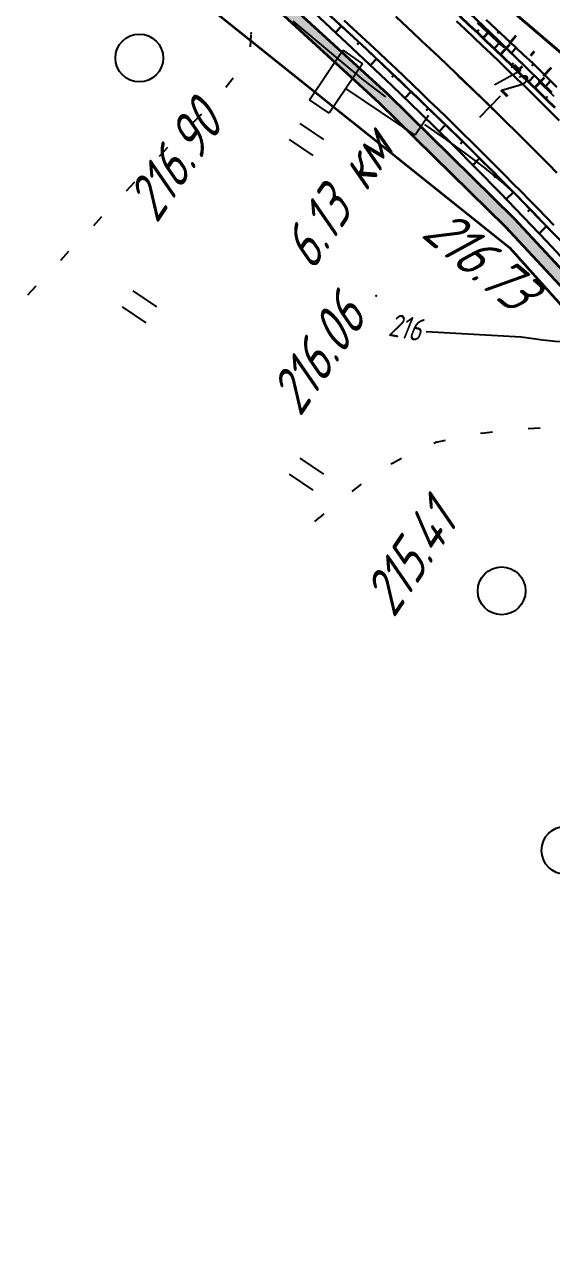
# Model space of a CAD drawing. Header units: millimetres. Extents: x -698 to 8131, y -704 to 4503.
# Drawn here: x 5253.7 to 5297.9, y 3509.4 to 3611.8 of the extents above; entities that cross this region are included whole.
import ezdxf

# ---------------------------------------------------------------- set-up
doc = ezdxf.new("R2010")
doc.units = ezdxf.units.MM
doc.linetypes.add('CONTI', pattern=[0])
doc.linetypes.add('STROT', pattern=[1.7, 0.5, -1.2])
for name, color, linetype, lineweight in [('10', 1, 'Continuous', 35), ('КОПИЯ_ОСЬ_13_ОТКОСЫ', 7, 'Continuous', 30), ('КОПИЯ_ОСЬ_ГРАНИЦЫ_ПОЛОС', 7, 'Continuous', 30), ('ОСЬ_ВЕРХ_ПОКРЫТИЯ_ГРАНИЦЫ_ПОЛОС', 7, 'Continuous', 30), ('ОСЬ_ВЕРХ_ПОКРЫТИЯ_ОСЬ', 1, 'Continuous', 30), ('Ось_примыкания', 1, 'Continuous', 35), ('Тротуар', 40, 'Continuous', 35)]:
    doc.layers.add(name, color=color, linetype=linetype, lineweight=lineweight)
for name, color, linetype in [('GOR_BDEFAULT', 212, 'CONTI'), ('NAD_MDEFAULT', 7, 'CONTI'), ('PI_OTDEFAULT', 172, 'CONTI'), ('PI_TTDEFAULT', 5, 'CONTI'), ('SIT_LDEFAULT', 7, 'CONTI'), ('USLZNDEFAULT', 7, 'CONTI'), ('ZAPSKDEFAULT', 7, 'CONTI'), ('ОСЬ_ВЕРХ_ПОКРЫТИЯ_ОТКОСЫ', 7, 'Continuous'), ('ОСЬ_ВЕРХ_ПОКРЫТИЯ_ПИКЕТЫ', 1, 'Continuous'), ('разметка', 7, 'Continuous')]:
    doc.layers.add(name, color=color, linetype=linetype)
doc.styles.add('eskd', font='isocpeui.ttf', dxfattribs={"width": 1.2})
doc.styles.add('SHRFT', font='isocpeui.ttf', dxfattribs={"width": 3.5})
doc.styles.get("Standard").update_dxf_attribs({"font": 'isocpeui.ttf'})

# ---------------------------------------------------------------- blocks, each defined once
blk = doc.blocks.new('BL_2004')
at = {"color": 0}
blk.add_circle((0, 0), 2, dxfattribs=at)
blk = doc.blocks.new('BL_2011')
at = {"color": 0}
for p, q in [((0, 0), (0, 2.4)), ((1.6, 0), (1.6, 2.4))]:
    blk.add_line(p, q, dxfattribs=at)
blk = doc.blocks.new('BL_13')
at = {"color": 0}
for p, q in [((-2.5, 7), (-2.5, 9)), ((-2.5, 9), (2.5, 9)), ((2.5, 9), (2.5, 7)), ((0, 7), (-2.5, 7)), ((0, 0), (0, 7)), ((2.5, 7), (0, 7)), ((2, 0), (0, 0))]:
    blk.add_line(p, q, dxfattribs=at)
blk = doc.blocks.new('*U49')
at = {"layer": 'КОПИЯ_ОСЬ_13_ОТКОСЫ'}
for points in [[(922.77, 1003.27), (925.24, 1000.98), (925.94, 1000.32), (926.64, 999.66), (928.7, 997.62)], [(921.34, 1003.86), (923.78, 1001.54), (926.2, 999.2), (928.26, 997.18)], [(923.83, 1002.29), (923.71, 1002.16)], [(925.29, 1000.92), (924.88, 1000.48)], [(926.75, 999.55), (926.61, 999.41)], [(928.17, 998.15), (927.73, 997.7)]]:
    blk.add_lwpolyline(points, dxfattribs=at)

msp = doc.modelspace()

# ---------------------------------------------------------------- hatches: boundary and pattern name
at = {"layer": 'Тротуар', "lineweight": 30, "ltscale": 7}
msp.add_hatch(color=256, dxfattribs=at).paths.add_polyline_path([(5466.6, 3369.44), (5464.2, 3371.97), (5457, 3375.47), (5449.97, 3379.12), (5446.48, 3381.11), (5443.16, 3383.22), (5436.71, 3388.14), (5431.07, 3393.81), (5426.05, 3400.02), (5421.51, 3406.48), (5419.22, 3409.91), (5412.94, 3420.13), (5406.73, 3430.4), (5401.56, 3438.96), (5392.41, 3454.46), (5384.13, 3468.14), (5376.81, 3480.08), (5372.69, 3483.7), (5367.05, 3489.86), (5364.43, 3494.12), (5362.55, 3498.79), (5362.16, 3499.75), (5361.3, 3501.96), (5360.24, 3505.54), (5359.9, 3506.51), (5359.56, 3507.49), (5353.52, 3517.41), (5346.1, 3529.28), (5337.36, 3542.68), (5330.6, 3552.6), (5323.51, 3562.28), (5314.69, 3573.38), (5305.76, 3583.75), (5294.79, 3595.52), (5284.15, 3605.97), (5274.52, 3614.8), (5262.52, 3625.47), (5250.26, 3635.75), (5228.64, 3653.55), (5213.48, 3666.21), (5198.55, 3679.53), (5195.16, 3682.07), (5188.61, 3686.68), (5181.73, 3690.74), (5174.55, 3693.98), (5166.76, 3696.05), (5158.67, 3697.1), (5150.77, 3696.7), (5142.93, 3694.89), (5135.76, 3691.8), (5128.89, 3687.53), (5119.68, 3680.12), (5110.52, 3672.03), (5107.65, 3669.25), (5096.33, 3657.93), (5094.63, 3656.23), (5093.91, 3655.54), (5087.83, 3649.47), (5076.61, 3638.07), (5063.96, 3625.25), (5056.91, 3618.16), (5049.81, 3611.12), (5042.67, 3604.12), (5034.1, 3595.72), (5025.46, 3587.25), (5012.29, 3575.13), (5004.83, 3568.46), (5000.38, 3564.54), (4992.57, 3558.19), (4986.36, 3553.14), (4976.97, 3545.67), (4967.37, 3538.47), (4960.95, 3533.7), (4956.14, 3530.26), (4951.27, 3526.83), (4944.56, 3522.24), (4941.88, 3520.46), (4934.85, 3515.75), (4934.02, 3515.2), (4921.2, 3506.6), (4903.6, 3496.55), (4897.66, 3493.45), (4891.6, 3490.6), (4873.24, 3481.85), (4861.14, 3475.78), (4851.02, 3470.05), (4850.32, 3469.62), (4844.04, 3464.75), (4838.09, 3459.35), (4832.47, 3453.61), (4827.24, 3447.37), (4822.54, 3440.51), (4818.9, 3433.93), (4815.52, 3426.46), (4812.44, 3418.67), (4810.03, 3411.16), (4807.18, 3399.96), (4804.77, 3388.2), (4802.68, 3365.27), (4803.82, 3364.88), (4805.75, 3388.01), (4808.15, 3399.73), (4811.12, 3411.3), (4813.57, 3418.85), (4816.51, 3426.23), (4819.78, 3433.45), (4823.59, 3440.31), (4828.12, 3446.88), (4833.21, 3452.94), (4838.77, 3458.62), (4844.64, 3463.95), (4850.89, 3468.79), (4851.61, 3469.24), (4861.61, 3474.9), (4873.59, 3481.02), (4892.03, 3489.67), (4898.14, 3492.52), (4904.07, 3495.66), (4921.66, 3505.71), (4942.43, 3519.63), (4945.11, 3521.41), (4951.74, 3525.93), (4956.65, 3529.4), (4961.5, 3532.94), (4967.97, 3537.66), (4977.55, 3544.92), (4986.99, 3552.36), (4993.2, 3557.41), (5001.02, 3563.78), (5005.49, 3567.72), (5012.96, 3574.39), (5026.15, 3586.52), (5034.8, 3595), (5043.37, 3603.4), (5050.51, 3610.41), (5057.62, 3617.45), (5064.67, 3624.55), (5077.32, 3637.36), (5088.54, 3648.76), (5097.04, 3657.23), (5108.35, 3668.53), (5111.2, 3671.3), (5120.32, 3679.36), (5129.47, 3686.72), (5136.23, 3690.91), (5143.25, 3693.93), (5150.91, 3695.71), (5158.63, 3696.09), (5166.57, 3695.06), (5174.22, 3693.04), (5181.27, 3689.85), (5188.08, 3685.83), (5194.57, 3681.26), (5197.92, 3678.75), (5212.83, 3665.46), (5228, 3652.78), (5249.62, 3634.98), (5261.86, 3624.72), (5273.85, 3614.05), (5283.42, 3605.25), (5294.04, 3594.85), (5304.93, 3583.18), (5313.92, 3572.75), (5322.72, 3561.68), (5329.78, 3552.02), (5336.52, 3542.13), (5345.25, 3528.74), (5352.67, 3516.88), (5358.55, 3507.34), (5360.41, 3501.54), (5363.53, 3493.67), (5366.24, 3489.26), (5371.99, 3482.98), (5375.96, 3479.54), (5383.27, 3467.63), (5391.55, 3453.95), (5400.71, 3438.45), (5405.88, 3429.88), (5412.11, 3419.62), (5418.38, 3409.37), (5420.61, 3406.01), (5425.24, 3399.43), (5430.32, 3393.15), (5436.05, 3387.39), (5442.49, 3382.47), (5445.97, 3380.25), (5449.49, 3378.24), (5456.56, 3374.58), (5463.6, 3371.15), (5466.01, 3368.6), (5468.31, 3367.58), (5468.71, 3368.5)])

# ---------------------------------------------------------------- linework, layer by layer
at = {"layer": '10'}
for p, q in [((5237.45, 3638.63), (5294.37, 3593.13)), ((5237.45, 3638.63), (5294.37, 3593.13)), ((5320.5, 3590.82), (5286.75, 3619.6)), ((5294.37, 3593.13), (5314.08, 3571.09)), ((5294.37, 3593.13), (5314.08, 3571.09))]:
    msp.add_line(p, q, dxfattribs=at)
msp.add_lwpolyline([(5710.16, 3297.72), (5663.99, 3297.17), (5633.32, 3307.22), (5531.18, 3365.1), (5455.72, 3393.39), (5444.07, 3403.46), (5401.54, 3460.38), (5376.03, 3506.57), (5328.47, 3581.95), (5320.5, 3590.82), (5286.75, 3619.6), (5288.32, 3621.2), (5196.43, 3695.61)], dxfattribs=at)
at = {"layer": 'GOR_BDEFAULT', "color": 212, "elevation": 216, "flags": 128}
msp.add_lwpolyline([(5287.39, 3586.09), (5295.35, 3585.64), (5295.96, 3585.56), (5296.56, 3585.48), (5297.13, 3585.41), (5297.68, 3585.35), (5298.2, 3585.3), (5298.7, 3585.25), (5299.18, 3585.2), (5299.62, 3585.17), (5300.04, 3585.13), (5300.44, 3585.1), (5300.8, 3585.08), (5301.13, 3585.05), (5301.43, 3585.04), (5301.7, 3585.02)], dxfattribs=at)
at = {"layer": 'PI_TTDEFAULT', "color": 5}
for p in [(5272.74, 3611.05, 217.03), (5283.19, 3589.08, 216.06), (5288.22, 3576.84, 215.41)]:
    msp.add_point(p, dxfattribs=at)
at = {"layer": 'SIT_LDEFAULT', "color": 7}
for p, q in [((5276.23, 3612.07), (5277.56, 3610.95)), ((5272.66, 3609.92), (5272.73, 3610.92)), ((5277.56, 3610.95), (5280.16, 3608.76)), ((5293.31, 3610.38), (5291.68, 3611.89)), ((5293.91, 3609.82), (5293.31, 3610.38)), ((5280.16, 3608.77), (5282.14, 3607.14)), ((5270.6, 3606.53), (5271.21, 3607.32)), ((5282.14, 3607.14), (5283.79, 3605.87)), ((5298.12, 3605.77), (5296.8, 3607.05)), ((5283.79, 3605.87), (5283.98, 3605.74)), ((5267.89, 3603.6), (5268.6, 3604.3)), ((5287.24, 3603.42), (5288.91, 3602.26)), ((5288.91, 3602.26), (5290.6, 3601.05)), ((5265.05, 3600.78), (5265.74, 3601.51)), ((5290.6, 3601.04), (5292.26, 3599.79)), ((5292.26, 3599.8), (5293.86, 3598.47)), ((5262.29, 3597.88), (5262.98, 3598.61)), ((5293.86, 3598.47), (5295.15, 3597.32)), ((5259.54, 3594.98), (5260.23, 3595.71)), ((5256.78, 3592.08), (5257.47, 3592.81)), ((5254.03, 3589.18), (5254.72, 3589.91)), ((5291.95, 3577.58), (5292.26, 3577.63)), ((5292.26, 3577.62), (5292.94, 3577.7)), ((5295.93, 3577.99), (5296.93, 3578.05)), ((5288.04, 3576.76), (5288.22, 3576.83)), ((5288.22, 3576.84), (5289, 3577.02)), ((5284.46, 3575.01), (5284.56, 3575.08)), ((5284.56, 3575.08), (5285.32, 3575.51)), ((5281.18, 3572.72), (5281.98, 3573.32)), ((5278.07, 3570.2), (5278.43, 3570.51)), ((5278.44, 3570.5), (5278.84, 3570.84))]:
    msp.add_line(p, q, dxfattribs=at)
at = {"layer": 'КОПИЯ_ОСЬ_13_ОТКОСЫ'}
for points in [[(5277.79, 3613.97), (5281.96, 3610.11), (5286.08, 3606.22), (5288.46, 3603.93), (5290.83, 3601.62), (5292.84, 3599.62), (5294.83, 3597.61), (5296.81, 3595.59), (5298.77, 3593.56)], [(5278, 3612.79), (5282.14, 3608.92), (5284.54, 3606.65), (5286.92, 3604.36), (5289.61, 3601.72), (5291.6, 3599.72), (5293.58, 3597.7), (5295.54, 3595.67), (5297.49, 3593.63), (5299.42, 3591.57)], [(5289.77, 3612.89), (5292.22, 3610.59), (5294.65, 3608.27), (5298.09, 3604.91)], [(5290.99, 3612.78), (5293.42, 3610.46), (5295.84, 3608.11), (5297.9, 3606.09)], [(5280.3, 3611.65), (5279.8, 3611.11)], [(5291.63, 3611.15), (5291.8, 3611.33)], [(5281.77, 3610.29), (5281.6, 3610.11)], [(5293.08, 3609.77), (5293.59, 3610.3)], [(5283.23, 3608.92), (5282.72, 3608.38)], [(5294.52, 3608.38), (5294.69, 3608.56)], [(5284.68, 3607.55), (5284.51, 3607.37)], [(5295.96, 3606.99), (5296.46, 3607.51)], [(5286.13, 3606.17), (5285.61, 3605.62)], [(5287.58, 3604.79), (5287.4, 3604.6)], [(5297.39, 3605.59), (5297.56, 3605.77)], [(5289.01, 3603.4), (5288.47, 3602.84)], [(5290.44, 3602), (5290.26, 3601.81)], [(5291.86, 3600.59), (5291.3, 3600.02)], [(5293.28, 3599.18), (5293.09, 3598.99)], [(5294.69, 3597.76), (5294.1, 3597.17)], [(5296.09, 3596.33), (5295.89, 3596.14)], [(5297.48, 3594.9), (5296.86, 3594.3)]]:
    msp.add_lwpolyline(points, dxfattribs=at)
at = {"layer": 'КОПИЯ_ОСЬ_ГРАНИЦЫ_ПОЛОС'}
msp.add_lwpolyline([(5298.54, 3603.76), (5297.83, 3604.46), (5297.12, 3605.16), (5296.41, 3605.86), (5295.7, 3606.56), (5294.98, 3607.25), (5294.26, 3607.94), (5293.55, 3608.63), (5292.83, 3609.32), (5292.1, 3610.01), (5291.38, 3610.69), (5290.66, 3611.38), (5289.93, 3612.06)], dxfattribs=at)
at = {"layer": 'ОСЬ_ВЕРХ_ПОКРЫТИЯ_ГРАНИЦЫ_ПОЛОС', "linetype": 'Continuous'}
for points in [[(5279.47, 3612.43), (5280.19, 3611.76), (5280.91, 3611.09), (5281.63, 3610.42), (5282.35, 3609.75), (5283.06, 3609.08), (5283.78, 3608.41), (5284.49, 3607.73), (5285.2, 3607.06), (5285.91, 3606.38), (5286.62, 3605.7), (5287.33, 3605.02), (5288.04, 3604.34), (5288.74, 3603.66), (5289.44, 3602.98), (5290.14, 3602.29), (5290.84, 3601.6), (5291.54, 3600.91), (5292.23, 3600.22), (5292.93, 3599.53), (5293.62, 3598.84), (5294.31, 3598.14), (5295, 3597.44), (5295.68, 3596.75), (5296.37, 3596.05), (5297.05, 3595.34), (5297.73, 3594.64), (5298.41, 3593.93)], [(5298.09, 3594.99), (5297.41, 3595.69), (5296.73, 3596.39), (5296.04, 3597.1), (5295.35, 3597.8), (5294.66, 3598.49), (5293.97, 3599.19), (5293.28, 3599.88), (5292.59, 3600.58), (5291.89, 3601.27), (5291.19, 3601.96), (5290.49, 3602.65), (5289.79, 3603.33), (5289.09, 3604.02), (5288.38, 3604.7), (5287.68, 3605.38), (5286.97, 3606.06), (5286.26, 3606.74), (5285.55, 3607.42), (5284.84, 3608.1), (5284.12, 3608.77), (5283.41, 3609.45), (5282.69, 3610.12), (5281.97, 3610.79), (5281.25, 3611.46), (5280.53, 3612.13)]]:
    msp.add_lwpolyline(points, dxfattribs=at)
at = {"layer": 'ОСЬ_ВЕРХ_ПОКРЫТИЯ_ОСЬ'}
msp.add_lwpolyline([(5284.85, 3612.45), (5286.29, 3611.1), (5287.01, 3610.43), (5287.73, 3609.75), (5288.45, 3609.07), (5289.17, 3608.39), (5289.88, 3607.7), (5290.6, 3607.02), (5291.31, 3606.33), (5292.02, 3605.65), (5292.73, 3604.96), (5293.44, 3604.26), (5294.14, 3603.57), (5294.85, 3602.88), (5295.55, 3602.18), (5296.25, 3601.48), (5296.95, 3600.78), (5297.65, 3600.08), (5298.34, 3599.38)], dxfattribs=at)
at = {"layer": 'ОСЬ_ВЕРХ_ПОКРЫТИЯ_ОТКОСЫ'}
msp.add_lwpolyline([(5289.77, 3612.89), (5292.22, 3610.59), (5294.65, 3608.27), (5298.09, 3604.91)], dxfattribs=at)
at = {"layer": 'ОСЬ_ВЕРХ_ПОКРЫТИЯ_ПИКЕТЫ'}
msp.add_line((5291.87, 3604.04), (5293.62, 3605.83), dxfattribs=at)
msp.add_line((5291.87, 3604.04), (5293.62, 3605.83), dxfattribs=at)
at = {"layer": 'Ось_примыкания', "color": 0}
for p, q in [((5292.15, 3610.65), (5292.53, 3611.05)), ((5293.6, 3609.27), (5294.4, 3610.1)), ((5294.9, 3610.83), (5294.33, 3610.16)), ((5296.42, 3609.53), (5296.12, 3609.16)), ((5295.04, 3607.88), (5295.46, 3608.31)), ((5297.87, 3608.15), (5297.2, 3607.46)), ((5296.47, 3606.49), (5297.31, 3607.35))]:
    msp.add_line(p, q, dxfattribs=at)
at = {"layer": 'Ось_примыкания', "linetype": 'Continuous'}
msp.add_lwpolyline([(5298.18, 3604.82), (5297.47, 3605.52), (5296.76, 3606.22), (5296.04, 3606.91), (5295.33, 3607.61), (5294.61, 3608.3), (5293.89, 3608.99), (5293.17, 3609.68), (5292.45, 3610.37), (5291.73, 3611.06), (5291, 3611.74), (5290.27, 3612.43)], dxfattribs=at)
at = {"layer": 'разметка', "linetype": 'STROT', "lineweight": 30, "ltscale": 7}
msp.add_lwpolyline([(5241.78, 3649.66), (5244.48, 3647.41, -0.019044), (5292.64, 3605.05, -0.037792), (5324.91, 3568.85, -0.624777), (5324.91, 3568.85, -0.007953)], format="xyb", dxfattribs=at)
at = {"layer": 'Тротуар', "linetype": 'Continuous'}
for points in [[(5250.26, 3635.75), (5262.52, 3625.48), (5274.52, 3614.8), (5284.15, 3605.97), (5294.76, 3595.55), (5305.67, 3583.85), (5314.69, 3573.38), (5323.51, 3562.28), (5330.6, 3552.6), (5337.36, 3542.68), (5346.1, 3529.28), (5353.52, 3517.41), (5359.56, 3507.49)], [(5249.62, 3634.98), (5261.86, 3624.72), (5273.85, 3614.05), (5283.42, 3605.25), (5294.04, 3594.85), (5304.93, 3583.18), (5313.92, 3572.75), (5322.72, 3561.68), (5329.78, 3552.02), (5336.52, 3542.13), (5345.25, 3528.74), (5352.67, 3516.88), (5358.55, 3507.34)]]:
    msp.add_lwpolyline(points, dxfattribs=at)

# ---------------------------------------------------------------- block references
at = {"layer": 'USLZNDEFAULT', "color": 7, "rotation": 56}
msp.add_blockref('BL_13', (5286.47, 3602.52), dxfattribs=at)
at = {"layer": 'ZAPSKDEFAULT', "color": 7, "rotation": 56}
for name, p in [('BL_2004', (5263.36, 3608.98)), ('BL_2011', (5277.93, 3600.83)), ('BL_2011', (5263.93, 3586.83)), ('BL_2011', (5277.93, 3572.83)), ('BL_2004', (5293.71, 3564.4)), ('BL_2004', (5299.05, 3542.69))]:
    msp.add_blockref(name, p, dxfattribs=at)
at = {"layer": 'КОПИЯ_ОСЬ_13_ОТКОСЫ'}
msp.add_blockref('*U49', (4369.64, 2608.91), dxfattribs=at)

# ---------------------------------------------------------------- texts
at = {"layer": 'GOR_BDEFAULT', "color": 212, "style": 'SHRFT', "width": 0.75}
msp.add_text('216', height=1.914, rotation=349.4072, dxfattribs=at).set_placement((5284.15, 3585.76, 216))
at = {"layer": 'NAD_MDEFAULT', "color": 7, "style": 'eskd', "oblique": 10, "width": 0.8}
msp.add_text('6.13 км', height=3.5, rotation=56, dxfattribs=at).set_placement((5277.85, 3591.04))
at = {"layer": 'PI_OTDEFAULT', "color": 172, "style": 'eskd', "oblique": 10, "width": 0.8}
for s, rotation, p in [('216.90', 56, (5264.81, 3595.04)), ('216.73', 320, (5286.86, 3594.11)), ('216.06', 56, (5276.82, 3578.86)), ('215.41', 56, (5284.66, 3562.03))]:
    msp.add_text(s, height=3.5, rotation=rotation, dxfattribs=at).set_placement(p)
at = {"layer": 'ОСЬ_ВЕРХ_ПОКРЫТИЯ_ПИКЕТЫ', "width": 0.6}
msp.add_text('72', height=2.5, rotation=315.7325, dxfattribs=at).set_placement((5292.72, 3607.06))

doc.saveas('drawing.dxf')
